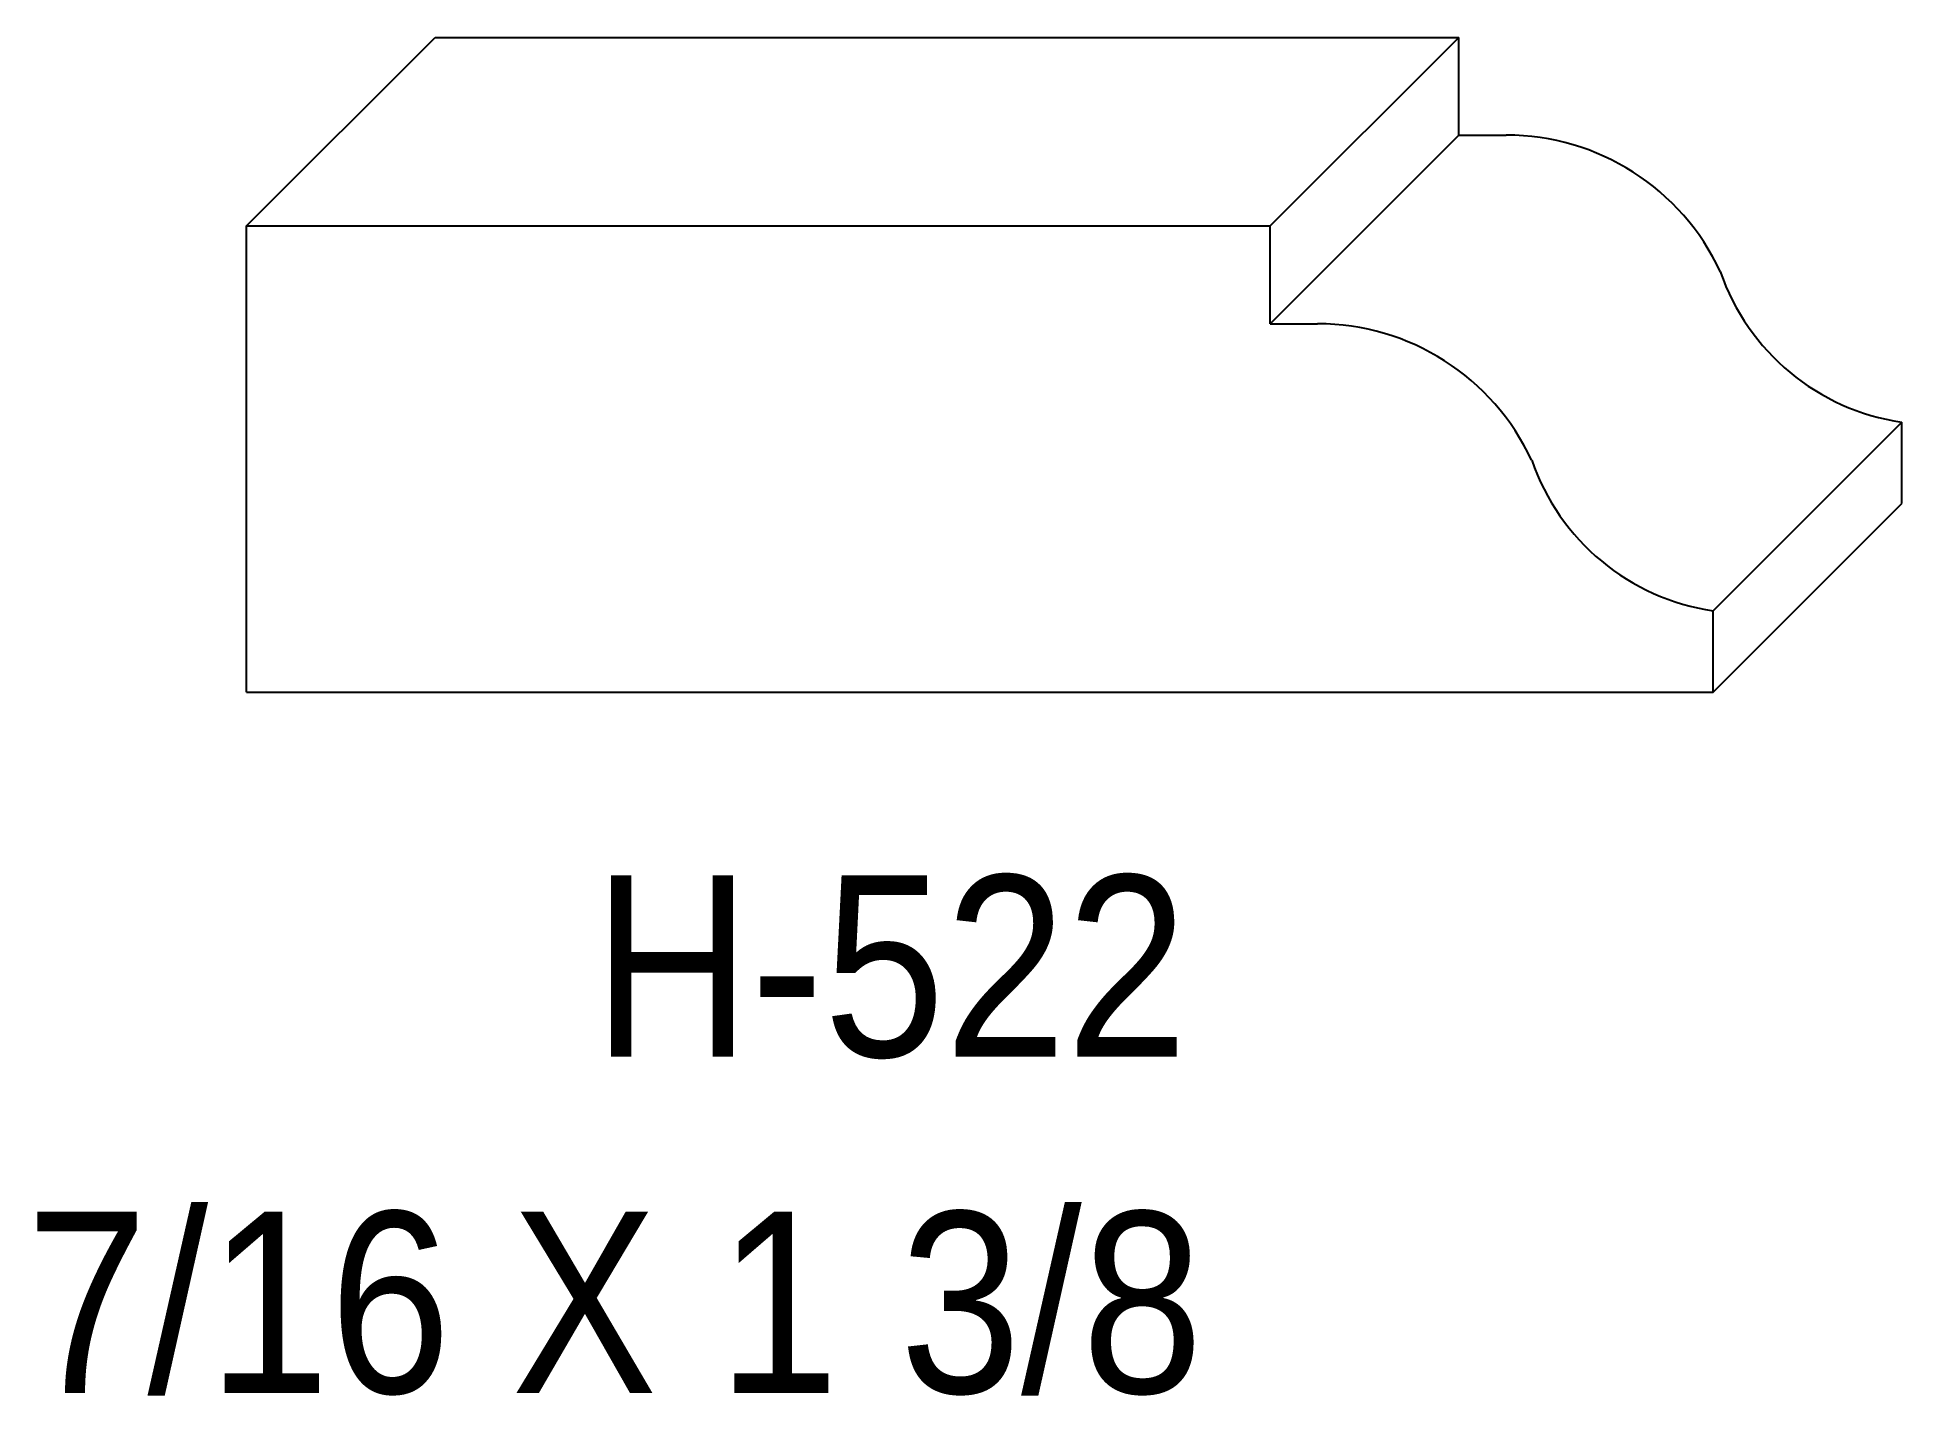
# Model space of a CAD drawing. Extents: x 70.03 to 71.77, y 133.88 to 135.15.
import ezdxf

# ---------------------------------------------------------------- set-up
doc = ezdxf.new("R2010")
doc.units = 0
doc.header["$LTSCALE"] = 5
doc.layers.add('PROFILE', color=7, linetype='CONTINUOUS')
doc.styles.add('TXT', font='TXT', dxfattribs={"height": 3.5})

msp = doc.modelspace()

# ---------------------------------------------------------------- linework, layer by layer
at = {"layer": 'PROFILE', "color": 1, "linetype": 'CONTINUOUS'}
for p, q in [((70.222, 134.9721), (70.3987, 135.1488)), ((70.3987, 135.1488), (71.3581, 135.1488)), ((71.1814, 134.9721), (71.3581, 135.1488)), ((71.3581, 135.0572), (71.3581, 135.1488)), ((71.1814, 134.8804), (71.3581, 135.0572)), ((71.3581, 135.0572), (71.4027, 135.0572)), ((70.222, 134.9721), (71.1814, 134.9721)), ((70.222, 134.5352), (70.222, 134.9721)), ((71.1814, 134.8804), (71.1814, 134.9721)), ((71.1814, 134.8804), (71.2259, 134.8804)), ((71.5966, 134.6114), (71.7733, 134.7882)), ((71.7733, 134.712), (71.7733, 134.7882)), ((71.5966, 134.5352), (71.7733, 134.712)), ((71.5966, 134.5352), (71.5966, 134.6114)), ((70.222, 134.5352), (71.5966, 134.5352))]:
    msp.add_line(p, q, dxfattribs=at)
for centre, major_axis, start_param, end_param in [((71.4027, 134.836), (0, 0.2212), -1.135755, 0), ((71.8043, 134.9985), (0.2126, 0), -2.809712, -1.716924), ((71.2259, 134.6592), (0.2212, 0), 0.435042, 1.570796), ((71.6276, 134.8217), (0.2126, 0), -2.809712, -1.716924)]:
    msp.add_ellipse(centre, major_axis=major_axis, ratio=1, start_param=start_param, end_param=end_param, dxfattribs=at)

# ---------------------------------------------------------------- texts
at = {"layer": 'PROFILE', "color": 1, "linetype": 'CONTINUOUS', "style": 'TXT', "width": 0.9}
for s, height, p in [('H-522', 0.16996, (70.5469, 134.1935)), ('7/16 X 1 3/8', 0.169956, (70.0154, 133.8783))]:
    msp.add_text(s, height=height, dxfattribs=at).set_placement(p)

doc.saveas('drawing.dxf')
